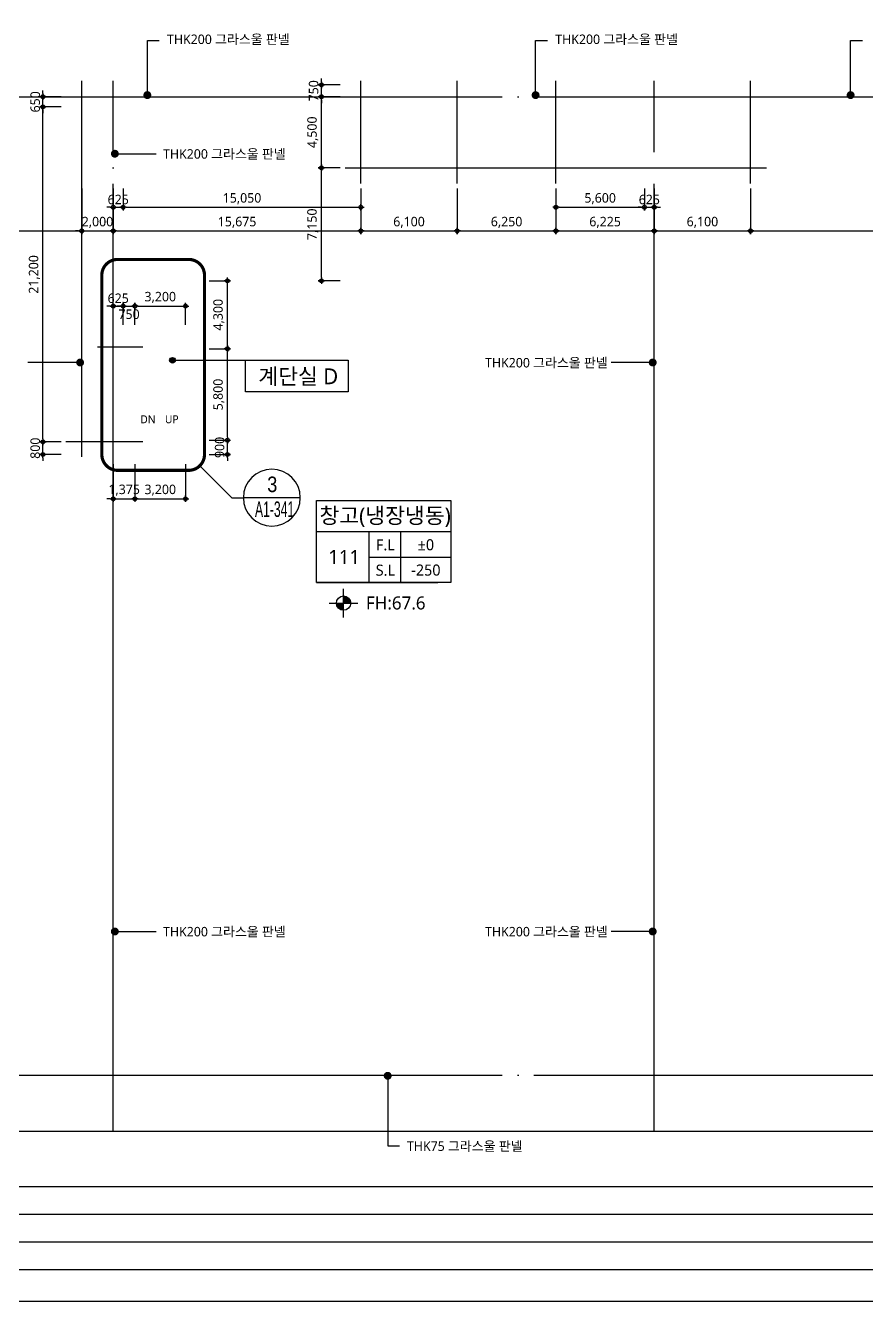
# Model space of a CAD drawing. Header units: millimetres. Extents: x 45782458 to 46215946, y 191740 to 1509539.
# Drawn here: x 46048591 to 46101832, y 911740 to 992507 of the extents above; entities that cross this region are included whole.
import ezdxf
from ezdxf.enums import TextEntityAlignment as Align

# ---------------------------------------------------------------- set-up
doc = ezdxf.new("R2010")
doc.units = ezdxf.units.MM
doc.header["$LTSCALE"] = 1000
doc.header["$MEASUREMENT"] = 0
doc.header["$PDSIZE"] = -10
doc.linetypes.add('CEN', pattern=[62, 60, -1, 0, -1])
doc.linetypes.add('SYM$0$DASHDOT', pattern=[1, 0.5, -0.25, 0, -0.25])
doc.layers.get('0').update_dxf_attribs({"linetype": 'CONTINUOUS'})
doc.layers.get('Defpoints').update_dxf_attribs({"color": 171, "linetype": 'CONTINUOUS'})
for name, color, linetype in [('Center(AR)', 30, 'CEN'), ('DIM', 7, 'CONTINUOUS'), ('LED', 7, 'CONTINUOUS'), ('NDIM', 7, 'CONTINUOUS'), ('SYMBOL', 7, 'CONTINUOUS'), ('TEXT(MIN)', 7, 'CONTINUOUS'), ('TEXT(실명)', 3, 'CONTINUOUS'), ('TEXT-기입', 6, 'CONTINUOUS'), ('TITLE', 7, 'CONTINUOUS'), ('구간정리', 6, 'CONTINUOUS'), ('구간정리-TEXT', 3, 'CONTINUOUS')]:
    doc.layers.add(name, color=color, linetype=linetype)
doc.styles.add('CGS', font='cgse', dxfattribs={"bigfont": 'cgs'})
doc.styles.add('SYM$0$ARIAL', font='arial.ttf')
doc.styles.add('SYM$0$돋움', font='', dxfattribs={"width": 0.9})
doc.styles.add('TE', font='malgun_0.ttf')
doc.styles.add('나눔바른고딕', font='NanumBarunGothic.ttf')
doc.styles.get('SYM$0$돋움').set_extended_font_data('Dotum')
doc.dimstyles.new('BA', dxfattribs={"dimscale": 500, "dimtxt": 3, "dimasz": 1, "dimexe": 1, "dimexo": 5, "dimgap": 0.9, "dimtad": 1, "dimdec": 0, "dimdsep": 46, "dimlunit": 6, "dimtxsty": 'TE', "dimblk": 'DDD', "dimcen": 2.5, "dimclrd": 256, "dimclre": 256, "dimclrt": 3, "dimazin": 2, "dimtfac": 1, "dimtdec": 0, "dimtix": 1, "dimtmove": 2, "dimatfit": 3, "dimldrblk": 'DDD', "dimfxl": 1, "dimtolj": 1, "dimtzin": 0, "dimarcsym": 2})
doc.dimstyles.new('NDIM 1200', dxfattribs={"dimscale": 500, "dimtxt": 3, "dimasz": 1, "dimexe": 2, "dimexo": 2, "dimgap": 1, "dimtad": 1, "dimdec": 0, "dimdsep": 46, "dimtxsty": 'CGS', "dimblk": 'DOT0', "dimcen": 1, "dimdle": 8, "dimclrd": 2, "dimclre": 2, "dimclrt": 2, "dimadec": 0, "dimazin": 0, "dimtfac": 1, "dimtdec": 0, "dimtix": 1, "dimtmove": 2, "dimatfit": 3, "dimldrblk": 'DOT0', "dimfxl": 1, "dimtolj": 1, "dimtzin": 0, "dimlwd": -1, "dimlwe": -1, "dimarcsym": 0})

# ---------------------------------------------------------------- blocks, each defined once
blk = doc.blocks.new('A$C51E23882')
at = {"layer": 'TITLE'}
blk.add_lwpolyline([(8500, 0), (0, 0), (0, 5200), (8500, 5200)], close=True, dxfattribs=at)
for points in [[(8500, 3200), (0, 3200)], [(3300, 3200), (3300, 0)], [(5300, 3200), (5300, 0)], [(3300, 1600), (8500, 1600)]]:
    blk.add_lwpolyline(points, dxfattribs=at)
at = {"layer": 'TITLE', "style": '나눔바른고딕'}
for s, p in [('F.L', (4352, 2378)), ('S.L', (4352, 778))]:
    blk.add_text(s, height=700, dxfattribs=at).set_placement(p, align=Align.MIDDLE)
blk = doc.blocks.new('A$C31C7260E')
at = {"layer": 'TITLE'}
for points in [[(0, 0), (0, 4000), (13000, 4000), (13000, 0)], [(13000, 0), (0, 0)]]:
    blk.add_lwpolyline(points, dxfattribs=at)
blk = doc.blocks.new('level')
at = {"layer": 'SYMBOL'}
for p, q in [((0, 4320), (0, -4320)), ((-4320, 0), (4320, 0))]:
    blk.add_line(p, q, dxfattribs=at)
blk.add_circle((0, 0), 2160, dxfattribs=at)
for points in [[(-2160, 0), (0, 2160), (-2127, 381), (-376, 2126)], [(-2127, 381), (-376, 2126), (-2030, 748), (-738, 2029)], [(-2030, 748), (-738, 2029), (-1859, 1104), (-1089, 1863)], [(-1859, 1104), (-1089, 1863), (-1659, 1388), (-1386, 1658)], [(0, -2160), (2160, 0), (381, -2127), (2126, -376)], [(381, -2127), (2126, -376), (748, -2030), (2029, -738)], [(748, -2030), (2029, -738), (1104, -1859), (1863, -1089)], [(1104, -1859), (1863, -1089), (1388, -1659), (1658, -1386)]]:
    blk.add_solid(points, dxfattribs=at)
at = {"layer": 'SYMBOL', "linetype": 'Continuous'}
for points in [[(0, 2160), (-2160, 0), (0, 0)], [(2160, 0), (0, 0), (0, -2160)]]:
    blk.add_solid(points, dxfattribs=at)
blk = doc.blocks.new('DDD')
at = {"layer": 'DIM', "color": 0}
for p, q in [((-1, 0), (1, 0)), ((0, -1), (0, 1))]:
    blk.add_line(p, q, dxfattribs=at)
for radius in [0.6, 0.3]:
    blk.add_circle((0, 0), radius, dxfattribs=at)
blk = doc.blocks.new('*D714')
at = {"layer": 'Defpoints', "color": 0, "ltscale": 0.4, "transparency": 16777216}
for p in [(46054147, 982501), (46054772, 982501), (46054772, 981001)]:
    blk.add_point(p, dxfattribs=at)
at = {"layer": 'NDIM', "lineweight": -2, "ltscale": 0.4, "transparency": 16777216}
for p, q in [((46054147, 982201), (46054147, 980801)), ((46054772, 982201), (46054772, 980801)), ((46053947, 981001), (46053747, 981001)), ((46054147, 981001), (46054772, 981001)), ((46054972, 981001), (46055172, 981001))]:
    blk.add_line(p, q, dxfattribs=at)
at = {"layer": 'NDIM', "lineweight": -2, "ltscale": 0.4, "transparency": 16777216, "xscale": 200, "yscale": 200, "zscale": 200}
blk.add_blockref('DDD', (46054147, 981001), dxfattribs=at)
at = {"layer": 'NDIM', "lineweight": -2, "ltscale": 0.4, "transparency": 16777216, "xscale": 200, "yscale": 200, "zscale": 200, "rotation": 180}
blk.add_blockref('DDD', (46054772, 981001), dxfattribs=at)
at = {"layer": 'NDIM', "color": 3, "ltscale": 0.4, "transparency": 16777216, "insert": (46054460, 981491), "char_height": 600, "attachment_point": 5, "style": 'TE'}
blk.add_mtext('\\A1;625', dxfattribs=at)
blk = doc.blocks.new('*D716')
at = {"layer": 'Defpoints', "color": 0, "ltscale": 0.4, "transparency": 16777216}
for p in [(46041322, 982501), (46052147, 982501), (46052147, 979501)]:
    blk.add_point(p, dxfattribs=at)
at = {"layer": 'NDIM', "lineweight": -2, "ltscale": 0.4, "transparency": 16777216}
for p, q in [((46041322, 982201), (46041322, 979301)), ((46052147, 982201), (46052147, 979301)), ((46041522, 979501), (46051947, 979501))]:
    blk.add_line(p, q, dxfattribs=at)
at = {"layer": 'NDIM', "lineweight": -2, "ltscale": 0.4, "transparency": 16777216, "xscale": 200, "yscale": 200, "zscale": 200, "rotation": 180}
blk.add_blockref('DDD', (46041322, 979501), dxfattribs=at)
at = {"layer": 'NDIM', "lineweight": -2, "ltscale": 0.4, "transparency": 16777216, "xscale": 200, "yscale": 200, "zscale": 200}
blk.add_blockref('DDD', (46052147, 979501), dxfattribs=at)
at = {"layer": 'NDIM', "color": 3, "ltscale": 0.4, "transparency": 16777216, "insert": (46046735, 980043), "char_height": 600, "attachment_point": 5, "style": 'TE'}
blk.add_mtext('\\A1;10,825', dxfattribs=at)
blk = doc.blocks.new('*D718')
at = {"layer": 'Defpoints', "color": 0, "ltscale": 0.4, "transparency": 16777216}
for p in [(46054772, 982501), (46069822, 982501), (46069822, 981001)]:
    blk.add_point(p, dxfattribs=at)
at = {"layer": 'NDIM', "lineweight": -2, "ltscale": 0.4, "transparency": 16777216}
for p, q in [((46054772, 982201), (46054772, 980801)), ((46069822, 982201), (46069822, 980801)), ((46054972, 981001), (46069622, 981001))]:
    blk.add_line(p, q, dxfattribs=at)
at = {"layer": 'NDIM', "lineweight": -2, "ltscale": 0.4, "transparency": 16777216, "xscale": 200, "yscale": 200, "zscale": 200, "rotation": 180}
blk.add_blockref('DDD', (46054772, 981001), dxfattribs=at)
at = {"layer": 'NDIM', "lineweight": -2, "ltscale": 0.4, "transparency": 16777216, "xscale": 200, "yscale": 200, "zscale": 200}
blk.add_blockref('DDD', (46069822, 981001), dxfattribs=at)
at = {"layer": 'NDIM', "color": 3, "ltscale": 0.4, "transparency": 16777216, "insert": (46062297, 981543), "char_height": 600, "attachment_point": 5, "style": 'TE'}
blk.add_mtext('\\A1;15,050', dxfattribs=at)
blk = doc.blocks.new('*D722')
at = {"layer": 'Defpoints', "color": 0, "ltscale": 0.4, "transparency": 16777216}
for p in [(46052147, 982501), (46054147, 982501), (46054147, 979501)]:
    blk.add_point(p, dxfattribs=at)
at = {"layer": 'NDIM', "lineweight": -2, "ltscale": 0.4, "transparency": 16777216}
for p, q in [((46052147, 982201), (46052147, 979301)), ((46054147, 982201), (46054147, 979301)), ((46051947, 979501), (46051747, 979501)), ((46052147, 979501), (46054147, 979501)), ((46054347, 979501), (46054547, 979501))]:
    blk.add_line(p, q, dxfattribs=at)
at = {"layer": 'NDIM', "lineweight": -2, "ltscale": 0.4, "transparency": 16777216, "xscale": 200, "yscale": 200, "zscale": 200}
blk.add_blockref('DDD', (46052147, 979501), dxfattribs=at)
at = {"layer": 'NDIM', "lineweight": -2, "ltscale": 0.4, "transparency": 16777216, "xscale": 200, "yscale": 200, "zscale": 200, "rotation": 180}
blk.add_blockref('DDD', (46054147, 979501), dxfattribs=at)
at = {"layer": 'NDIM', "color": 3, "ltscale": 0.4, "transparency": 16777216, "insert": (46053147, 980042), "char_height": 600, "attachment_point": 5, "style": 'TE'}
blk.add_mtext('\\A1;2,000', dxfattribs=at)
blk = doc.blocks.new('*D723')
at = {"layer": 'Defpoints', "color": 0, "ltscale": 0.4, "transparency": 16777216}
for p in [(46054147, 982501), (46069822, 982501), (46069822, 979501)]:
    blk.add_point(p, dxfattribs=at)
at = {"layer": 'NDIM', "lineweight": -2, "ltscale": 0.4, "transparency": 16777216}
for p, q in [((46054147, 982201), (46054147, 979301)), ((46069822, 982201), (46069822, 979301)), ((46054347, 979501), (46069622, 979501))]:
    blk.add_line(p, q, dxfattribs=at)
at = {"layer": 'NDIM', "lineweight": -2, "ltscale": 0.4, "transparency": 16777216, "xscale": 200, "yscale": 200, "zscale": 200, "rotation": 180}
blk.add_blockref('DDD', (46054147, 979501), dxfattribs=at)
at = {"layer": 'NDIM', "lineweight": -2, "ltscale": 0.4, "transparency": 16777216, "xscale": 200, "yscale": 200, "zscale": 200}
blk.add_blockref('DDD', (46069822, 979501), dxfattribs=at)
at = {"layer": 'NDIM', "color": 3, "ltscale": 0.4, "transparency": 16777216, "insert": (46061985, 980043), "char_height": 600, "attachment_point": 5, "style": 'TE'}
blk.add_mtext('\\A1;15,675', dxfattribs=at)
blk = doc.blocks.new('*D724')
at = {"layer": 'Defpoints', "color": 0, "ltscale": 0.4, "transparency": 16777216}
for p in [(46069822, 982501), (46075922, 982501), (46075922, 979501)]:
    blk.add_point(p, dxfattribs=at)
at = {"layer": 'NDIM', "lineweight": -2, "ltscale": 0.4, "transparency": 16777216}
for p, q in [((46069822, 982201), (46069822, 979301)), ((46075922, 982201), (46075922, 979301)), ((46070022, 979501), (46075722, 979501))]:
    blk.add_line(p, q, dxfattribs=at)
at = {"layer": 'NDIM', "lineweight": -2, "ltscale": 0.4, "transparency": 16777216, "xscale": 200, "yscale": 200, "zscale": 200, "rotation": 180}
blk.add_blockref('DDD', (46069822, 979501), dxfattribs=at)
at = {"layer": 'NDIM', "lineweight": -2, "ltscale": 0.4, "transparency": 16777216, "xscale": 200, "yscale": 200, "zscale": 200}
blk.add_blockref('DDD', (46075922, 979501), dxfattribs=at)
at = {"layer": 'NDIM', "color": 3, "ltscale": 0.4, "transparency": 16777216, "insert": (46072872, 980043), "char_height": 600, "attachment_point": 5, "style": 'TE'}
blk.add_mtext('\\A1;6,100', dxfattribs=at)
blk = doc.blocks.new('*D725')
at = {"layer": 'Defpoints', "color": 0, "ltscale": 0.4, "transparency": 16777216}
for p in [(46075922, 982501), (46082172, 982501), (46082172, 979501)]:
    blk.add_point(p, dxfattribs=at)
at = {"layer": 'NDIM', "lineweight": -2, "ltscale": 0.4, "transparency": 16777216}
for p, q in [((46075922, 982201), (46075922, 979301)), ((46082172, 982201), (46082172, 979301)), ((46076122, 979501), (46081972, 979501))]:
    blk.add_line(p, q, dxfattribs=at)
at = {"layer": 'NDIM', "lineweight": -2, "ltscale": 0.4, "transparency": 16777216, "xscale": 200, "yscale": 200, "zscale": 200, "rotation": 180}
blk.add_blockref('DDD', (46075922, 979501), dxfattribs=at)
at = {"layer": 'NDIM', "lineweight": -2, "ltscale": 0.4, "transparency": 16777216, "xscale": 200, "yscale": 200, "zscale": 200}
blk.add_blockref('DDD', (46082172, 979501), dxfattribs=at)
at = {"layer": 'NDIM', "color": 3, "ltscale": 0.4, "transparency": 16777216, "insert": (46079047, 980042), "char_height": 600, "attachment_point": 5, "style": 'TE'}
blk.add_mtext('\\A1;6,250', dxfattribs=at)
blk = doc.blocks.new('*D726')
at = {"layer": 'Defpoints', "color": 0, "ltscale": 0.4, "transparency": 16777216}
for p in [(46082172, 982501), (46088397, 982501), (46088397, 979501)]:
    blk.add_point(p, dxfattribs=at)
at = {"layer": 'NDIM', "lineweight": -2, "ltscale": 0.4, "transparency": 16777216}
for p, q in [((46082172, 982201), (46082172, 979301)), ((46088397, 982201), (46088397, 979301)), ((46082372, 979501), (46088197, 979501))]:
    blk.add_line(p, q, dxfattribs=at)
at = {"layer": 'NDIM', "lineweight": -2, "ltscale": 0.4, "transparency": 16777216, "xscale": 200, "yscale": 200, "zscale": 200, "rotation": 180}
blk.add_blockref('DDD', (46082172, 979501), dxfattribs=at)
at = {"layer": 'NDIM', "lineweight": -2, "ltscale": 0.4, "transparency": 16777216, "xscale": 200, "yscale": 200, "zscale": 200}
blk.add_blockref('DDD', (46088397, 979501), dxfattribs=at)
at = {"layer": 'NDIM', "color": 3, "ltscale": 0.4, "transparency": 16777216, "insert": (46085285, 980042), "char_height": 600, "attachment_point": 5, "style": 'TE'}
blk.add_mtext('\\A1;6,225', dxfattribs=at)
blk = doc.blocks.new('*D727')
at = {"layer": 'Defpoints', "color": 0, "ltscale": 0.4, "transparency": 16777216}
for p in [(46082172, 982501), (46087772, 982501), (46087772, 981001)]:
    blk.add_point(p, dxfattribs=at)
at = {"layer": 'NDIM', "lineweight": -2, "ltscale": 0.4, "transparency": 16777216}
for p, q in [((46082172, 982201), (46082172, 980801)), ((46087772, 982201), (46087772, 980801)), ((46082372, 981001), (46087572, 981001))]:
    blk.add_line(p, q, dxfattribs=at)
at = {"layer": 'NDIM', "lineweight": -2, "ltscale": 0.4, "transparency": 16777216, "xscale": 200, "yscale": 200, "zscale": 200, "rotation": 180}
blk.add_blockref('DDD', (46082172, 981001), dxfattribs=at)
at = {"layer": 'NDIM', "lineweight": -2, "ltscale": 0.4, "transparency": 16777216, "xscale": 200, "yscale": 200, "zscale": 200}
blk.add_blockref('DDD', (46087772, 981001), dxfattribs=at)
at = {"layer": 'NDIM', "color": 3, "ltscale": 0.4, "transparency": 16777216, "insert": (46084972, 981542), "char_height": 600, "attachment_point": 5, "style": 'TE'}
blk.add_mtext('\\A1;5,600', dxfattribs=at)
blk = doc.blocks.new('*D728')
at = {"layer": 'Defpoints', "color": 0, "ltscale": 0.4, "transparency": 16777216}
for p in [(46087772, 982501), (46088397, 982501), (46088397, 981001)]:
    blk.add_point(p, dxfattribs=at)
at = {"layer": 'NDIM', "lineweight": -2, "ltscale": 0.4, "transparency": 16777216}
for p, q in [((46087772, 982201), (46087772, 980801)), ((46088397, 982201), (46088397, 980801)), ((46087572, 981001), (46087372, 981001)), ((46087772, 981001), (46088397, 981001)), ((46088597, 981001), (46088797, 981001))]:
    blk.add_line(p, q, dxfattribs=at)
at = {"layer": 'NDIM', "lineweight": -2, "ltscale": 0.4, "transparency": 16777216, "xscale": 200, "yscale": 200, "zscale": 200}
blk.add_blockref('DDD', (46087772, 981001), dxfattribs=at)
at = {"layer": 'NDIM', "lineweight": -2, "ltscale": 0.4, "transparency": 16777216, "xscale": 200, "yscale": 200, "zscale": 200, "rotation": 180}
blk.add_blockref('DDD', (46088397, 981001), dxfattribs=at)
at = {"layer": 'NDIM', "color": 3, "ltscale": 0.4, "transparency": 16777216, "insert": (46088085, 981491), "char_height": 600, "attachment_point": 5, "style": 'TE'}
blk.add_mtext('\\A1;625', dxfattribs=at)
blk = doc.blocks.new('*D729')
at = {"layer": 'Defpoints', "color": 0, "ltscale": 0.4, "transparency": 16777216}
for p in [(46049697, 987351), (46051147, 987351), (46051147, 966151)]:
    blk.add_point(p, dxfattribs=at)
at = {"layer": 'NDIM', "lineweight": -2, "ltscale": 0.4, "transparency": 16777216}
for p, q in [((46050847, 987351), (46049497, 987351)), ((46049697, 966351), (46049697, 987151)), ((46050847, 966151), (46049497, 966151))]:
    blk.add_line(p, q, dxfattribs=at)
at = {"layer": 'NDIM', "lineweight": -2, "ltscale": 0.4, "transparency": 16777216, "xscale": 200, "yscale": 200, "zscale": 200}
for p, rotation in [((46049697, 987351), 90), ((46049697, 966151), 270)]:
    blk.add_blockref('DDD', p, dxfattribs=dict(at, rotation=rotation))
at = {"layer": 'NDIM', "color": 3, "ltscale": 0.4, "transparency": 16777216, "insert": (46049155, 976751), "char_height": 600, "attachment_point": 5, "rotation": 90, "style": 'TE'}
blk.add_mtext('\\A1;21,200', dxfattribs=at)
blk = doc.blocks.new('*D730')
at = {"layer": 'Defpoints', "color": 0, "ltscale": 0.4, "transparency": 16777216}
for p in [(46049697, 966151), (46051147, 966151), (46051147, 965351)]:
    blk.add_point(p, dxfattribs=at)
at = {"layer": 'NDIM', "lineweight": -2, "ltscale": 0.4, "transparency": 16777216}
for p, q in [((46050847, 966151), (46049497, 966151)), ((46049697, 966351), (46049697, 966551)), ((46049697, 965351), (46049697, 966151)), ((46050847, 965351), (46049497, 965351)), ((46049697, 965151), (46049697, 964951))]:
    blk.add_line(p, q, dxfattribs=at)
at = {"layer": 'NDIM', "lineweight": -2, "ltscale": 0.4, "transparency": 16777216, "xscale": 200, "yscale": 200, "zscale": 200}
for p, rotation in [((46049697, 966151), 270), ((46049697, 965351), 90)]:
    blk.add_blockref('DDD', p, dxfattribs=dict(at, rotation=rotation))
at = {"layer": 'NDIM', "color": 3, "ltscale": 0.4, "transparency": 16777216, "insert": (46049207, 965751), "char_height": 600, "attachment_point": 5, "rotation": 90, "style": 'TE'}
blk.add_mtext('\\A1;800', dxfattribs=at)
blk = doc.blocks.new('*D731')
at = {"layer": 'Defpoints', "color": 0, "ltscale": 0.4, "transparency": 16777216}
for p in [(46049697, 988001), (46051147, 988001), (46051147, 987351)]:
    blk.add_point(p, dxfattribs=at)
at = {"layer": 'NDIM', "lineweight": -2, "ltscale": 0.4, "transparency": 16777216}
for p, q in [((46050847, 988001), (46049497, 988001)), ((46049697, 988201), (46049697, 988401)), ((46049697, 987351), (46049697, 988001)), ((46050847, 987351), (46049497, 987351)), ((46049697, 987151), (46049697, 986951))]:
    blk.add_line(p, q, dxfattribs=at)
at = {"layer": 'NDIM', "lineweight": -2, "ltscale": 0.4, "transparency": 16777216, "xscale": 200, "yscale": 200, "zscale": 200}
for p, rotation in [((46049697, 988001), 270), ((46049697, 987351), 90)]:
    blk.add_blockref('DDD', p, dxfattribs=dict(at, rotation=rotation))
at = {"layer": 'NDIM', "color": 3, "ltscale": 0.4, "transparency": 16777216, "insert": (46049207, 987676), "char_height": 600, "attachment_point": 5, "rotation": 90, "style": 'TE'}
blk.add_mtext('\\A1;650', dxfattribs=at)
blk = doc.blocks.new('*D732')
at = {"layer": 'Defpoints', "color": 0, "ltscale": 0.4, "transparency": 16777216}
for p in [(46054147, 965051), (46055522, 965051), (46055522, 962551)]:
    blk.add_point(p, dxfattribs=at)
at = {"layer": 'NDIM', "lineweight": -2, "ltscale": 0.4, "transparency": 16777216}
for p, q in [((46054147, 964751), (46054147, 962351)), ((46055522, 964751), (46055522, 962351)), ((46053947, 962551), (46053747, 962551)), ((46054147, 962551), (46055522, 962551)), ((46055722, 962551), (46055922, 962551))]:
    blk.add_line(p, q, dxfattribs=at)
at = {"layer": 'NDIM', "lineweight": -2, "ltscale": 0.4, "transparency": 16777216, "xscale": 200, "yscale": 200, "zscale": 200}
blk.add_blockref('DDD', (46054147, 962551), dxfattribs=at)
at = {"layer": 'NDIM', "lineweight": -2, "ltscale": 0.4, "transparency": 16777216, "xscale": 200, "yscale": 200, "zscale": 200, "rotation": 180}
blk.add_blockref('DDD', (46055522, 962551), dxfattribs=at)
at = {"layer": 'NDIM', "color": 3, "ltscale": 0.4, "transparency": 16777216, "insert": (46054835, 963093), "char_height": 600, "attachment_point": 5, "style": 'TE'}
blk.add_mtext('\\A1;1,375', dxfattribs=at)
blk = doc.blocks.new('*D733')
at = {"layer": 'Defpoints', "color": 0, "ltscale": 0.4, "transparency": 16777216}
for p in [(46055522, 965051), (46058722, 965051), (46058722, 962551)]:
    blk.add_point(p, dxfattribs=at)
at = {"layer": 'NDIM', "lineweight": -2, "ltscale": 0.4, "transparency": 16777216}
for p, q in [((46055522, 964751), (46055522, 962351)), ((46058722, 964751), (46058722, 962351)), ((46055722, 962551), (46058522, 962551))]:
    blk.add_line(p, q, dxfattribs=at)
at = {"layer": 'NDIM', "lineweight": -2, "ltscale": 0.4, "transparency": 16777216, "xscale": 200, "yscale": 200, "zscale": 200, "rotation": 180}
blk.add_blockref('DDD', (46055522, 962551), dxfattribs=at)
at = {"layer": 'NDIM', "lineweight": -2, "ltscale": 0.4, "transparency": 16777216, "xscale": 200, "yscale": 200, "zscale": 200}
blk.add_blockref('DDD', (46058722, 962551), dxfattribs=at)
at = {"layer": 'NDIM', "color": 3, "ltscale": 0.4, "transparency": 16777216, "insert": (46057122, 963092), "char_height": 600, "attachment_point": 5, "style": 'TE'}
blk.add_mtext('\\A1;3,200', dxfattribs=at)
blk = doc.blocks.new('*D734')
at = {"layer": 'Defpoints', "color": 0, "ltscale": 0.4, "transparency": 16777216}
for p in [(46054772, 974751), (46054147, 973251), (46054772, 973251)]:
    blk.add_point(p, dxfattribs=at)
at = {"layer": 'NDIM', "lineweight": -2, "ltscale": 0.4, "transparency": 16777216}
for p, q in [((46054147, 973551), (46054147, 974951)), ((46054772, 973551), (46054772, 974951)), ((46053947, 974751), (46053747, 974751)), ((46054147, 974751), (46054772, 974751)), ((46054972, 974751), (46055172, 974751))]:
    blk.add_line(p, q, dxfattribs=at)
at = {"layer": 'NDIM', "lineweight": -2, "ltscale": 0.4, "transparency": 16777216, "xscale": 200, "yscale": 200, "zscale": 200}
blk.add_blockref('DDD', (46054147, 974751), dxfattribs=at)
at = {"layer": 'NDIM', "lineweight": -2, "ltscale": 0.4, "transparency": 16777216, "xscale": 200, "yscale": 200, "zscale": 200, "rotation": 180}
blk.add_blockref('DDD', (46054772, 974751), dxfattribs=at)
at = {"layer": 'NDIM', "color": 3, "ltscale": 0.4, "transparency": 16777216, "insert": (46054460, 975241), "char_height": 600, "attachment_point": 5, "style": 'TE'}
blk.add_mtext('\\A1;625', dxfattribs=at)
blk = doc.blocks.new('*D735')
at = {"layer": 'Defpoints', "color": 0, "ltscale": 0.4, "transparency": 16777216}
for p in [(46058722, 974751), (46055522, 973251), (46058722, 973251)]:
    blk.add_point(p, dxfattribs=at)
at = {"layer": 'NDIM', "lineweight": -2, "ltscale": 0.4, "transparency": 16777216}
for p, q in [((46055522, 973551), (46055522, 974951)), ((46058722, 973551), (46058722, 974951)), ((46055722, 974751), (46058522, 974751))]:
    blk.add_line(p, q, dxfattribs=at)
at = {"layer": 'NDIM', "lineweight": -2, "ltscale": 0.4, "transparency": 16777216, "xscale": 200, "yscale": 200, "zscale": 200, "rotation": 180}
blk.add_blockref('DDD', (46055522, 974751), dxfattribs=at)
at = {"layer": 'NDIM', "lineweight": -2, "ltscale": 0.4, "transparency": 16777216, "xscale": 200, "yscale": 200, "zscale": 200}
blk.add_blockref('DDD', (46058722, 974751), dxfattribs=at)
at = {"layer": 'NDIM', "color": 3, "ltscale": 0.4, "transparency": 16777216, "insert": (46057122, 975292), "char_height": 600, "attachment_point": 5, "style": 'TE'}
blk.add_mtext('\\A1;3,200', dxfattribs=at)
blk = doc.blocks.new('*D736')
at = {"layer": 'Defpoints', "color": 0, "ltscale": 0.4, "transparency": 16777216}
for p in [(46055522, 974751), (46054772, 973251), (46055522, 973251)]:
    blk.add_point(p, dxfattribs=at)
at = {"layer": 'NDIM', "lineweight": -2, "ltscale": 0.4, "transparency": 16777216}
for p, q in [((46054772, 973551), (46054772, 974951)), ((46055522, 973551), (46055522, 974951)), ((46054572, 974751), (46054372, 974751)), ((46054772, 974751), (46055522, 974751)), ((46055722, 974751), (46055922, 974751))]:
    blk.add_line(p, q, dxfattribs=at)
at = {"layer": 'NDIM', "lineweight": -2, "ltscale": 0.4, "transparency": 16777216, "xscale": 200, "yscale": 200, "zscale": 200}
blk.add_blockref('DDD', (46054772, 974751), dxfattribs=at)
at = {"layer": 'NDIM', "lineweight": -2, "ltscale": 0.4, "transparency": 16777216, "xscale": 200, "yscale": 200, "zscale": 200, "rotation": 180}
blk.add_blockref('DDD', (46055522, 974751), dxfattribs=at)
at = {"layer": 'NDIM', "color": 3, "ltscale": 0.4, "transparency": 16777216, "insert": (46055147, 974230), "char_height": 600, "attachment_point": 5, "style": 'TE'}
blk.add_mtext('\\A1;750', dxfattribs=at)
blk = doc.blocks.new('*D737')
at = {"layer": 'Defpoints', "color": 0, "ltscale": 0.4, "transparency": 16777216}
for p in [(46059922, 972051), (46061372, 972051), (46059922, 966251)]:
    blk.add_point(p, dxfattribs=at)
at = {"layer": 'NDIM', "lineweight": -2, "ltscale": 0.4, "transparency": 16777216}
for p, q in [((46060222, 972051), (46061572, 972051)), ((46061372, 966451), (46061372, 971851)), ((46060222, 966251), (46061572, 966251))]:
    blk.add_line(p, q, dxfattribs=at)
at = {"layer": 'NDIM', "lineweight": -2, "ltscale": 0.4, "transparency": 16777216, "xscale": 200, "yscale": 200, "zscale": 200}
for p, rotation in [((46061372, 972051), 90), ((46061372, 966251), 270)]:
    blk.add_blockref('DDD', p, dxfattribs=dict(at, rotation=rotation))
at = {"layer": 'NDIM', "color": 3, "ltscale": 0.4, "transparency": 16777216, "insert": (46060832, 969151), "char_height": 600, "attachment_point": 5, "rotation": 90, "style": 'TE'}
blk.add_mtext('\\A1;5,800', dxfattribs=at)
blk = doc.blocks.new('*D738')
at = {"layer": 'Defpoints', "color": 0, "ltscale": 0.4, "transparency": 16777216}
for p in [(46059922, 966251), (46061372, 966251), (46059922, 965351)]:
    blk.add_point(p, dxfattribs=at)
at = {"layer": 'NDIM', "lineweight": -2, "ltscale": 0.4, "transparency": 16777216}
for p, q in [((46060222, 966251), (46061572, 966251)), ((46061372, 966451), (46061372, 966651)), ((46061372, 965351), (46061372, 966251)), ((46060222, 965351), (46061572, 965351)), ((46061372, 965151), (46061372, 964951))]:
    blk.add_line(p, q, dxfattribs=at)
at = {"layer": 'NDIM', "lineweight": -2, "ltscale": 0.4, "transparency": 16777216, "xscale": 200, "yscale": 200, "zscale": 200}
for p, rotation in [((46061372, 966251), 270), ((46061372, 965351), 90)]:
    blk.add_blockref('DDD', p, dxfattribs=dict(at, rotation=rotation))
at = {"layer": 'NDIM', "color": 3, "ltscale": 0.4, "transparency": 16777216, "insert": (46060882, 965801), "char_height": 600, "attachment_point": 5, "rotation": 90, "style": 'TE'}
blk.add_mtext('\\A1;900', dxfattribs=at)
blk = doc.blocks.new('*D739')
at = {"layer": 'Defpoints', "color": 0, "ltscale": 0.4, "transparency": 16777216}
for p in [(46059922, 976351), (46061372, 976351), (46059922, 972051)]:
    blk.add_point(p, dxfattribs=at)
at = {"layer": 'NDIM', "lineweight": -2, "ltscale": 0.4, "transparency": 16777216}
for p, q in [((46060222, 976351), (46061572, 976351)), ((46061372, 972251), (46061372, 976151)), ((46060222, 972051), (46061572, 972051))]:
    blk.add_line(p, q, dxfattribs=at)
at = {"layer": 'NDIM', "lineweight": -2, "ltscale": 0.4, "transparency": 16777216, "xscale": 200, "yscale": 200, "zscale": 200}
for p, rotation in [((46061372, 976351), 90), ((46061372, 972051), 270)]:
    blk.add_blockref('DDD', p, dxfattribs=dict(at, rotation=rotation))
at = {"layer": 'NDIM', "color": 3, "ltscale": 0.4, "transparency": 16777216, "insert": (46060832, 974201), "char_height": 600, "attachment_point": 5, "rotation": 90, "style": 'TE'}
blk.add_mtext('\\A1;4,300', dxfattribs=at)
blk = doc.blocks.new('*D740')
at = {"layer": 'Defpoints', "color": 0, "ltscale": 0.4, "transparency": 16777216}
for p in [(46067322, 988001), (46068822, 988001), (46068822, 983501)]:
    blk.add_point(p, dxfattribs=at)
at = {"layer": 'NDIM', "lineweight": -2, "ltscale": 0.4, "transparency": 16777216}
for p, q in [((46068522, 988001), (46067122, 988001)), ((46067322, 983701), (46067322, 987801)), ((46068522, 983501), (46067122, 983501))]:
    blk.add_line(p, q, dxfattribs=at)
at = {"layer": 'NDIM', "lineweight": -2, "ltscale": 0.4, "transparency": 16777216, "xscale": 200, "yscale": 200, "zscale": 200}
for p, rotation in [((46067322, 988001), 90), ((46067322, 983501), 270)]:
    blk.add_blockref('DDD', p, dxfattribs=dict(at, rotation=rotation))
at = {"layer": 'NDIM', "color": 3, "ltscale": 0.4, "transparency": 16777216, "insert": (46066782, 985751), "char_height": 600, "attachment_point": 5, "rotation": 90, "style": 'TE'}
blk.add_mtext('\\A1;4,500', dxfattribs=at)
blk = doc.blocks.new('*D741')
at = {"layer": 'Defpoints', "color": 0, "ltscale": 0.4, "transparency": 16777216}
for p in [(46067322, 983501), (46068822, 983501), (46068822, 976351)]:
    blk.add_point(p, dxfattribs=at)
at = {"layer": 'NDIM', "lineweight": -2, "ltscale": 0.4, "transparency": 16777216}
for p, q in [((46068522, 983501), (46067122, 983501)), ((46067322, 976551), (46067322, 983301)), ((46068522, 976351), (46067122, 976351))]:
    blk.add_line(p, q, dxfattribs=at)
at = {"layer": 'NDIM', "lineweight": -2, "ltscale": 0.4, "transparency": 16777216, "xscale": 200, "yscale": 200, "zscale": 200}
for p, rotation in [((46067322, 983501), 90), ((46067322, 976351), 270)]:
    blk.add_blockref('DDD', p, dxfattribs=dict(at, rotation=rotation))
at = {"layer": 'NDIM', "color": 3, "ltscale": 0.4, "transparency": 16777216, "insert": (46066780, 979926), "char_height": 600, "attachment_point": 5, "rotation": 90, "style": 'TE'}
blk.add_mtext('\\A1;7,150', dxfattribs=at)
blk = doc.blocks.new('*D742')
at = {"layer": 'Defpoints', "color": 0, "ltscale": 0.4, "transparency": 16777216}
for p in [(46067322, 988751), (46068822, 988751), (46068822, 988001)]:
    blk.add_point(p, dxfattribs=at)
at = {"layer": 'NDIM', "lineweight": -2, "ltscale": 0.4, "transparency": 16777216}
for p, q in [((46068522, 988751), (46067122, 988751)), ((46067322, 988951), (46067322, 989151)), ((46067322, 988001), (46067322, 988751)), ((46068522, 988001), (46067122, 988001)), ((46067322, 987801), (46067322, 987601))]:
    blk.add_line(p, q, dxfattribs=at)
at = {"layer": 'NDIM', "lineweight": -2, "ltscale": 0.4, "transparency": 16777216, "xscale": 200, "yscale": 200, "zscale": 200}
for p, rotation in [((46067322, 988751), 270), ((46067322, 988001), 90)]:
    blk.add_blockref('DDD', p, dxfattribs=dict(at, rotation=rotation))
at = {"layer": 'NDIM', "color": 3, "ltscale": 0.4, "transparency": 16777216, "insert": (46066832, 988376), "char_height": 600, "attachment_point": 5, "rotation": 90, "style": 'TE'}
blk.add_mtext('\\A1;750', dxfattribs=at)
blk = doc.blocks.new('*D743')
at = {"layer": 'Defpoints', "color": 0, "ltscale": 0.4, "transparency": 16777216}
for p in [(46088397, 982501), (46094497, 982501), (46094497, 979501)]:
    blk.add_point(p, dxfattribs=at)
at = {"layer": 'NDIM', "lineweight": -2, "ltscale": 0.4, "transparency": 16777216}
for p, q in [((46088397, 982201), (46088397, 979301)), ((46094497, 982201), (46094497, 979301)), ((46088597, 979501), (46094297, 979501))]:
    blk.add_line(p, q, dxfattribs=at)
at = {"layer": 'NDIM', "lineweight": -2, "ltscale": 0.4, "transparency": 16777216, "xscale": 200, "yscale": 200, "zscale": 200, "rotation": 180}
blk.add_blockref('DDD', (46088397, 979501), dxfattribs=at)
at = {"layer": 'NDIM', "lineweight": -2, "ltscale": 0.4, "transparency": 16777216, "xscale": 200, "yscale": 200, "zscale": 200}
blk.add_blockref('DDD', (46094497, 979501), dxfattribs=at)
at = {"layer": 'NDIM', "color": 3, "ltscale": 0.4, "transparency": 16777216, "insert": (46091447, 980043), "char_height": 600, "attachment_point": 5, "style": 'TE'}
blk.add_mtext('\\A1;6,100', dxfattribs=at)
blk = doc.blocks.new('*D744')
at = {"layer": 'Defpoints', "color": 0, "ltscale": 0.4, "transparency": 16777216}
for p in [(46094497, 982501), (46128397, 982501), (46128397, 979501)]:
    blk.add_point(p, dxfattribs=at)
at = {"layer": 'NDIM', "lineweight": -2, "ltscale": 0.4, "transparency": 16777216}
for p, q in [((46094497, 982201), (46094497, 979301)), ((46128397, 982201), (46128397, 979301)), ((46094697, 979501), (46128197, 979501))]:
    blk.add_line(p, q, dxfattribs=at)
at = {"layer": 'NDIM', "lineweight": -2, "ltscale": 0.4, "transparency": 16777216, "xscale": 200, "yscale": 200, "zscale": 200, "rotation": 180}
blk.add_blockref('DDD', (46094497, 979501), dxfattribs=at)
at = {"layer": 'NDIM', "lineweight": -2, "ltscale": 0.4, "transparency": 16777216, "xscale": 200, "yscale": 200, "zscale": 200}
blk.add_blockref('DDD', (46128397, 979501), dxfattribs=at)
at = {"layer": 'NDIM', "color": 3, "ltscale": 0.4, "transparency": 16777216, "insert": (46111447, 980042), "char_height": 600, "attachment_point": 5, "style": 'TE'}
blk.add_mtext('\\A1;33,900', dxfattribs=at)
blk = doc.blocks.new('DOT0')
blk.add_line((-3, 0), (3, 0))
at = {"color": 6}
blk.add_circle((0, 0), 0.75, dxfattribs=at)
blk = doc.blocks.new('SYM$0$det-tar-wi')
at = {"layer": '구간정리', "ltscale": 0.2}
blk.add_line((0, 0), (11, 0), dxfattribs=at)
blk.add_circle((5.5, 0), 5.5, dxfattribs=at)
at = {"layer": '구간정리-TEXT', "color": 3, "style": 'SYM$0$ARIAL'}
blk.add_attdef('2', text='', height=3, dxfattribs=at).set_placement((5.5, 2.58), align=Align.MIDDLE_CENTER)
at = {"layer": '구간정리-TEXT', "color": 3, "style": 'SYM$0$ARIAL', "width": 0.6}
blk.add_attdef('A1.00', text='', height=3, dxfattribs=at).set_placement((5.57, -2.22), align=Align.MIDDLE_CENTER)

msp = doc.modelspace()

# ---------------------------------------------------------------- hatches: boundary and pattern name
at = {"layer": 'LED'}
h = msp.add_hatch(color=256, dxfattribs=at)
h.dxf.hatch_style = 1
edge = h.paths.add_edge_path()
edge.add_arc((46057897.3, 971316.3), 180, 180, 540, ccw=False)

# ---------------------------------------------------------------- linework, layer by layer
at = {"ltscale": 10000}
msp.add_line((46067022.3, 957251.3), (46074703.7, 957251.3), dxfattribs=at)
msp.add_lwpolyline([(46057897.3, 971316.3), (46062522.3, 971316.3)], dxfattribs=at)
at = {"layer": 'Center(AR)'}
for p, q in [((46052147.3, 965201.3), (46052147.3, 989001.3)), ((46054147.3, 922490.2), (46054147.3, 989001.3)), ((46069822.3, 982501.3), (46069822.3, 989001.3)), ((46075922.3, 982501.3), (46075922.3, 989001.3)), ((46082172.3, 982501.3), (46082172.3, 989001.3)), ((46088397.3, 922490.2), (46088397.3, 989001.3)), ((46094497.3, 982501.3), (46094497.3, 989001.3)), ((46018772.3, 988001.3), (46129397.3, 988001.3)), ((46068822.3, 983501.3), (46095497.3, 983501.3)), ((46018772.3, 926063.8), (46121822.3, 926063.8))]:
    msp.add_line(p, q, dxfattribs=at)
at = {"layer": 'Center(AR)', "ltscale": 10000}
for p, q in [((46056022.3, 972151.3), (46053147.3, 972151.3)), ((46056022.3, 966151.3), (46051147.3, 966151.3))]:
    msp.add_line(p, q, dxfattribs=at)
at = {"layer": 'Defpoints'}
for points in [[(46182972.3, 911740.2), (46006272.3, 911740.2), (46006272.3, 1049440.2), (46182972.3, 1049440.2)], [(46180972.3, 913740.2), (46010022.3, 913740.2), (46010022.3, 1047440.2), (46180972.3, 1047440.2)], [(46179222.3, 915490.2), (46011772.3, 915490.2), (46011772.3, 1045690.2), (46179222.3, 1045690.2)], [(46177472.3, 917240.2), (46013522.3, 917240.2), (46013522.3, 1043940.2), (46177472.3, 1043940.2)], [(46175722.3, 918990.2), (46015272.3, 918990.2), (46015272.3, 1042190.2), (46175722.3, 1042190.2)], [(46172222.3, 922490.2), (46018772.3, 922490.2), (46018772.3, 1038690.2), (46172222.3, 1038690.2)], [(46143042.2, 922490.2), (46018772.3, 922490.2), (46018772.3, 1038690.2), (46143042.2, 1038690.2)]]:
    msp.add_lwpolyline(points, close=True, dxfattribs=at)
at = {"layer": 'LED', "ltscale": 10000}
for p, q in [((46056303.5, 991563.8), (46057057.6, 991563.8)), ((46080883.3, 991563.8), (46081637.4, 991563.8)), ((46100827.8, 991563.8), (46101581.9, 991563.8)), ((46071521.1, 921589.7), (46072275.2, 921589.7))]:
    msp.add_line(p, q, dxfattribs=at)
at = {"layer": 'LED'}
msp.add_circle((46057897.3, 971316.3), 180, dxfattribs=at)
at = {"layer": '구간정리', "linetype": 'SYM$0$DASHDOT', "ltscale": 2, "const_width": 200}
msp.add_lwpolyline([(46054422.3, 964351.3), (46058922.3, 964351.3, 0.4142136), (46059922.3, 965351.3), (46059922.3, 976701.3, 0.4142136), (46058922.3, 977701.3), (46054422.3, 977701.3, 0.4142136), (46053422.3, 976701.3), (46053422.3, 965351.3, 0.4142136)], format="xyb", close=True, dxfattribs=at)
at = {"layer": '구간정리', "ltscale": 0.2}
msp.add_lwpolyline([(46059629.4, 964644.2), (46061654.3, 962619.3), (46062385.3, 962619.3)], dxfattribs=at)

# ---------------------------------------------------------------- block references
at = {"xscale": 0.5, "yscale": 0.5, "zscale": 0.5}
msp.add_blockref('A$C31C7260E', (46062522.3, 969316.3), dxfattribs=at)
msp.add_blockref('A$C51E23882', (46067022.3, 957251.3))
at = {"layer": 'SYMBOL', "xscale": 0.210048437524453, "yscale": 0.210048437524453, "zscale": 0.210048437524453, "rotation": 90}
msp.add_blockref('level', (46068725.1, 955942.8), dxfattribs=at)
at = {"layer": '구간정리'}
ref = msp.add_blockref('SYM$0$det-tar-wi', (46065985.3, 962619.3), dxfattribs=dict(at, xscale=-327.2727272727273, yscale=327.2727272727273, zscale=327.2727272727273))
ref.add_attrib('A1.00', 'A1-341', dxfattribs={"layer": '구간정리-TEXT', "color": 3, "height": 981.82, "style": 'SYM$0$돋움', "width": 0.6}).set_placement((46064359.9, 961891.7), align=Align.MIDDLE_CENTER)
ref.add_attrib('2', '3', dxfattribs={"layer": '구간정리-TEXT', "color": 3, "height": 981.8, "style": 'SYM$0$돋움', "width": 0.9}).set_placement((46064212.9, 963464.8), align=Align.MIDDLE_CENTER)

# ---------------------------------------------------------------- texts
at = {"layer": 'SYMBOL', "style": '나눔바른고딕'}
msp.add_text('FH:67.6', height=825, dxfattribs=at).set_placement((46070143, 955544.7))
at = {"layer": 'TEXT(MIN)', "style": '나눔바른고딕'}
for s, p in [('THK200 그라스울 판넬', (46065313.2, 991636.1)), ('THK200 그라스울 판넬', (46089892.9, 991636.1)), ('THK200 그라스울 판넬', (46065063.6, 984378.3)), ('THK200 그라스울 판넬', (46085449.1, 971163)), ('THK200 그라스울 판넬', (46065063.6, 935149.2)), ('THK200 그라스울 판넬', (46085449.1, 935149.2)), ('THK75 그라스울 판넬', (46080056.4, 921572.3))]:
    msp.add_text(s, height=600, dxfattribs=at).set_placement(p, align=Align.MIDDLE_RIGHT)
for s, p in [('DN', (46056342.7, 967580.7)), ('UP', (46057851.4, 967580.7))]:
    msp.add_text(s, height=500, dxfattribs=at).set_placement(p, align=Align.MIDDLE_CENTER)
at = {"layer": 'TEXT(실명)', "style": '나눔바른고딕'}
for s, p in [('계단실 D', (46065860, 970310.5)), ('창고(냉장냉동)', (46071360, 961445.5))]:
    msp.add_text(s, height=1000, dxfattribs=at).set_placement(p, align=Align.MIDDLE)
at = {"layer": 'TEXT-기입', "style": '나눔바른고딕'}
for s, height, p in [('±0', 700, (46073938.4, 959639.2)), ('111', 900, (46068763.6, 958864.7)), ('-250', 700, (46073938.4, 958039.2))]:
    msp.add_text(s, height=height, dxfattribs=at).set_placement(p, align=Align.MIDDLE)

# ---------------------------------------------------------------- dimensions: what is measured, and where the dimension line sits
at = {"layer": 'NDIM', "ltscale": 0.4}
for base, p1, p2, picture, middle in [((46067322.3, 988751.3), (46068822.3, 988001.3), (46068822.3, 988751.3), '*D742', (46066832.3, 988376.3)), ((46049697.3, 988001.3), (46051147.3, 987351.3), (46051147.3, 988001.3), '*D731', (46049207.3, 987676.3)), ((46067322.3, 988001.3), (46068822.3, 983501.3), (46068822.3, 988001.3), '*D740', (46066782, 985751.3)), ((46049697.3, 987351.3), (46051147.3, 966151.3), (46051147.3, 987351.3), '*D729', (46049155.4, 976751.3)), ((46067322.3, 983501.3), (46068822.3, 976351.3), (46068822.3, 983501.3), '*D741', (46066780.4, 979926.3)), ((46061372.3, 976351.3), (46059922.3, 972051.3), (46059922.3, 976351.3), '*D739', (46060832, 974201.3)), ((46061372.3, 972051.3), (46059922.3, 966251.3), (46059922.3, 972051.3), '*D737', (46060832, 969151.3)), ((46049697.3, 966151.3), (46051147.3, 965351.3), (46051147.3, 966151.3), '*D730', (46049207.3, 965751.3)), ((46061372.3, 966251.3), (46059922.3, 965351.3), (46059922.3, 966251.3), '*D738', (46060882.3, 965801.3))]:
    dim = msp.add_linear_dim(base=base, p1=p1, p2=p2, angle=90, dimstyle='BA', override={"dimscale": 200, "dimexo": 1.5}, dxfattribs=at)
    dim.commit()
    dim.dimension.update_dxf_attribs({"geometry": picture, "text_midpoint": middle})
for base, p1, p2, picture, middle in [((46052147.3, 979501.3), (46041322.3, 982501.3), (46052147.3, 982501.3), '*D716', (46046734.8, 980043.3)), ((46054147.3, 979501.3), (46052147.3, 982501.3), (46054147.3, 982501.3), '*D722', (46053147.3, 980041.7)), ((46054772.3, 981001.3), (46054147.3, 982501.3), (46054772.3, 982501.3), '*D714', (46054459.8, 981491.3)), ((46069822.3, 979501.3), (46054147.3, 982501.3), (46069822.3, 982501.3), '*D723', (46061984.8, 980043.3)), ((46069822.3, 981001.3), (46054772.3, 982501.3), (46069822.3, 982501.3), '*D718', (46062297.3, 981543.3)), ((46075922.3, 979501.3), (46069822.3, 982501.3), (46075922.3, 982501.3), '*D724', (46072872.3, 980043.3)), ((46082172.3, 979501.3), (46075922.3, 982501.3), (46082172.3, 982501.3), '*D725', (46079047.3, 980041.7)), ((46088397.3, 979501.3), (46082172.3, 982501.3), (46088397.3, 982501.3), '*D726', (46085284.8, 980041.7)), ((46087772.3, 981001.3), (46082172.3, 982501.3), (46087772.3, 982501.3), '*D727', (46084972.3, 981541.7)), ((46088397.3, 981001.3), (46087772.3, 982501.3), (46088397.3, 982501.3), '*D728', (46088084.8, 981491.3)), ((46094497.3, 979501.3), (46088397.3, 982501.3), (46094497.3, 982501.3), '*D743', (46091447.3, 980043.3)), ((46128397.3, 979501.3), (46094497.3, 982501.3), (46128397.3, 982501.3), '*D744', (46111447.3, 980041.7)), ((46058722.3, 974751.3), (46055522.3, 973251.3), (46058722.3, 973251.3), '*D735', (46057122.3, 975291.7)), ((46054772.3, 974751.3), (46054147.3, 973251.3), (46054772.3, 973251.3), '*D734', (46054459.8, 975241.3)), ((46055522.3, 962551.3), (46054147.3, 965051.3), (46055522.3, 965051.3), '*D732', (46054834.8, 963093.3)), ((46058722.3, 962551.3), (46055522.3, 965051.3), (46058722.3, 965051.3), '*D733', (46057122.3, 963091.7))]:
    dim = msp.add_linear_dim(base=base, p1=p1, p2=p2, dimstyle='BA', override={"dimscale": 200, "dimexo": 1.5}, dxfattribs=at)
    dim.commit()
    dim.dimension.update_dxf_attribs({"geometry": picture, "text_midpoint": middle})
dim = msp.add_linear_dim(base=(46055522.3, 974751.3), p1=(46054772.3, 973251.3), p2=(46055522.3, 973251.3), dimstyle='BA', override={"dimscale": 200, "dimexo": 1.5}, dxfattribs=at)
dim.commit()
dim.dimension.update_dxf_attribs({"geometry": '*D736', "text_midpoint": (46055147.3, 974229.9), "dimtype": 160})

# ---------------------------------------------------------------- leaders
at = {"layer": 'LED', "ltscale": 10000}
for points in [[(46056303.5, 988101.3), (46056303.5, 991563.8)], [(46080883.3, 988101.3), (46080883.3, 991563.8)], [(46100827.8, 988101.3), (46100827.8, 991563.8)], [(46054247.3, 984390.5), (46056872.9, 984390.5)], [(46052047.3, 971175.2), (46048731.2, 971175.2)], [(46088297.3, 971175.2), (46085671.7, 971175.2)], [(46054247.3, 935161.4), (46056872.9, 935161.4)], [(46088297.3, 935161.4), (46085671.7, 935161.4)], [(46071521.1, 926026.3), (46071521.1, 921589.7)]]:
    msp.add_leader(points, dimstyle='NDIM 1200', override={"dimasz": 1, "dimtad": 0, "dimclrd": 256, "dimldrblk": 'Dot'}, dxfattribs=at)

doc.saveas('drawing.dxf')
